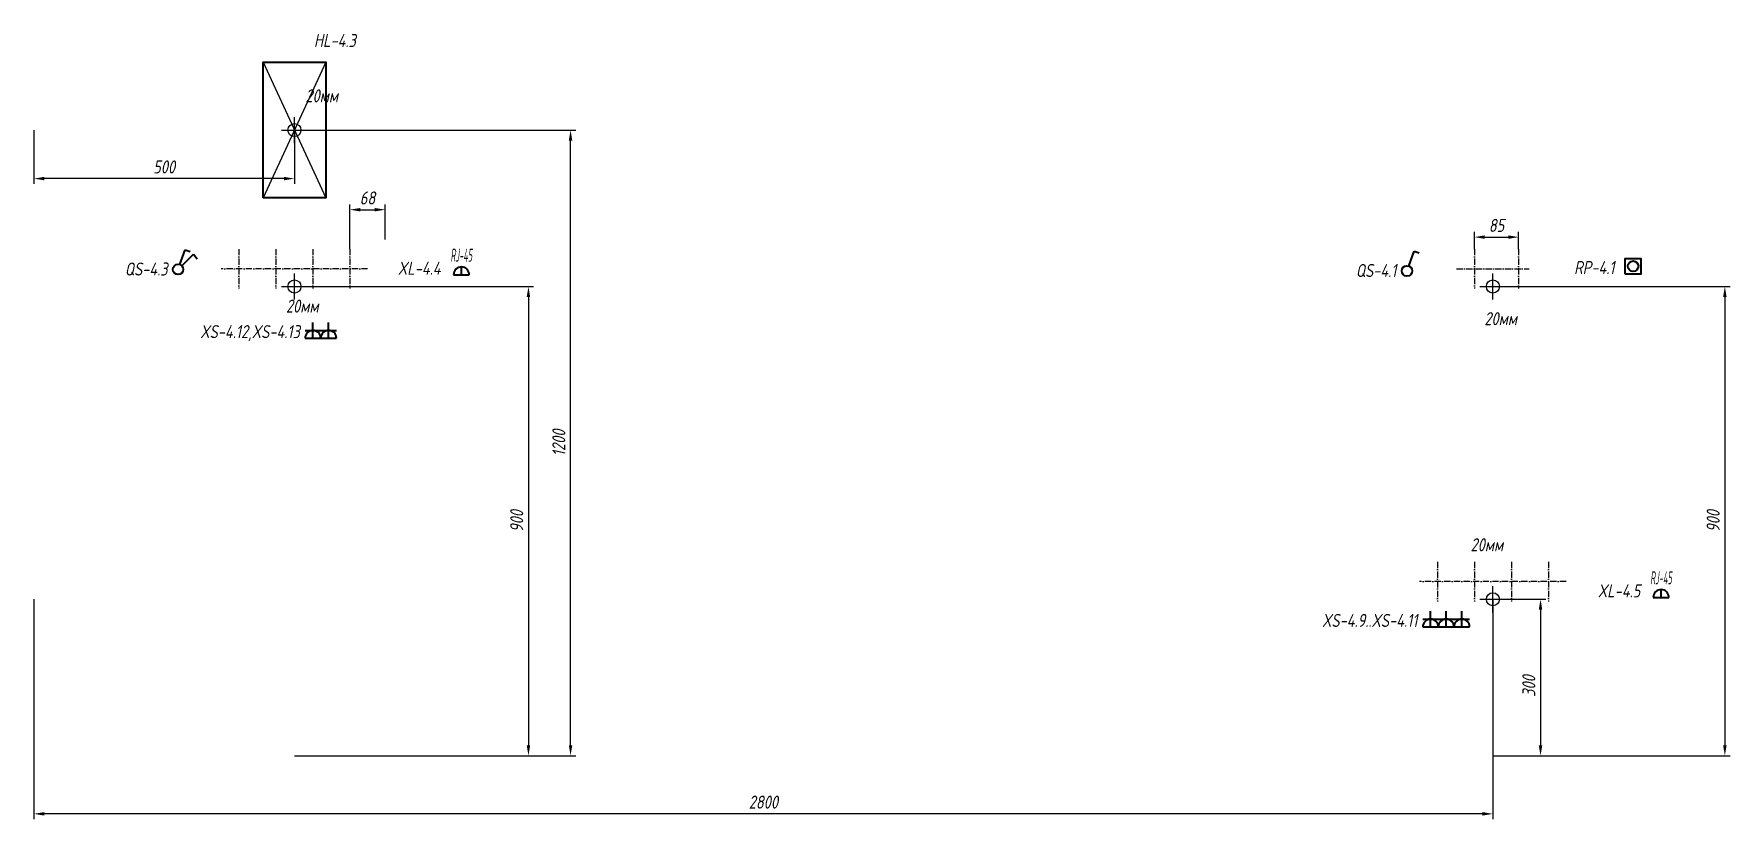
# Model space of a CAD drawing. Header units: millimetres. Extents: x -6448 to 27990, y -9331 to 32982.
# Drawn here: x 23290 to 26545, y 6593 to 8099 of the extents above; entities that cross this region are included whole.
import ezdxf
from ezdxf.enums import TextEntityAlignment as Align

# ---------------------------------------------------------------- set-up
doc = ezdxf.new("R2010")
doc.units = ezdxf.units.MM
doc.header["$PDMODE"] = 34
doc.header["$PDSIZE"] = 25
doc.linetypes.add('ACAD_ISO10W100', pattern=[18.5, 12, -3, 0.5, -3])
doc.layers.add('02 ЭОМ и СС', color=7, linetype='Continuous')
doc.layers.add('11 Привязка размеры', color=7, linetype='Continuous')
doc.styles.get("Standard").update_dxf_attribs({"font": ''})
doc.styles.add('ГОСТ-ISOCPEUR', font='isocpeui.ttf', dxfattribs={"width": 0.8})
doc.styles.get('Standard').set_extended_font_data('Ubuntu')
doc.dimstyles.new('ISO-25', dxfattribs={"dimtxt": 2.5, "dimasz": 2.5, "dimexe": 1.25, "dimexo": 0.625, "dimtad": 1, "dimtxsty": 'Standard', "dimcen": 2.5, "dimadec": 0, "dimazin": 0, "dimtfac": 1, "dimtmove": 0, "dimatfit": 3, "dimfxl": 1, "dimarcsym": 0})

# ---------------------------------------------------------------- blocks, each defined once
blk = doc.blocks.new('розетка скрытая трехполюсная')
at = {"color": 0, "lineweight": -2}
for p, q in [((-1.5, 1.5), (1.5, 1.5)), ((-1.5, 0), (1.5, 0)), ((0, 0), (0, 3))]:
    blk.add_line(p, q, dxfattribs=at)
blk.add_arc((0, 0), 1.5, 0, 180, dxfattribs=at)
blk = doc.blocks.new('кнопка 1')
at = {"color": 0, "lineweight": -2}
for p, q in [((0.35, 0.94), (1.39, 3.78)), ((1.39, 3.78), (2.34, 3.45))]:
    blk.add_line(p, q, dxfattribs=at)
blk.add_circle((0, 0), 1, dxfattribs=at)
blk = doc.blocks.new('кнопка 2')
at = {"color": 0, "lineweight": -2}
for p, q in [((0.35, 0.94), (1.39, 3.78)), ((1.39, 3.78), (2.34, 3.45)), ((0.71, 0.71), (2.93, 2.93)), ((2.93, 2.93), (3.66, 2))]:
    blk.add_line(p, q, dxfattribs=at)
blk.add_circle((0, 0), 1, dxfattribs=at)
blk = doc.blocks.new('розетка RJ-45')
at = {"color": 0, "lineweight": -2}
for p, q in [((-1.5, 0), (1.5, 0)), ((0, 0), (0, 1.5))]:
    blk.add_line(p, q, dxfattribs=at)
blk.add_arc((0, 0), 1.5, 0, 180, dxfattribs=at)
at = {"color": 0, "lineweight": -2, "style": 'ГОСТ-ISOCPEUR', "width": 0.4}
blk.add_text('RJ-45', height=2.5, dxfattribs=at).set_placement((0, 2.5), align=Align.CENTER)
blk = doc.blocks.new('регулятор')
at = {"color": 0, "lineweight": -2}
blk.add_lwpolyline([(-1.5, -1.5), (-1.5, 1.5), (1.5, 1.5), (1.5, -1.5)], close=True, dxfattribs=at)
blk.add_circle((0, 0), 1, dxfattribs=at)
blk = doc.blocks.new('*D33')
at = {"layer": '11 Привязка размеры', "color": 0, "lineweight": -2, "transparency": 16777216}
for p, q in [((23789.9, 7614.3), (24249, 7614.3)), ((24239, 7594.3), (24239, 6734.3)), ((23789.9, 6714.3), (24249, 6714.3))]:
    blk.add_line(p, q, dxfattribs=at)
at = {"layer": '11 Привязка размеры', "color": 0, "transparency": 16777216}
for points in [[(24242.3, 7594.3), (24235.7, 7594.3), (24239, 7614.3)], [(24235.7, 6734.3), (24242.3, 6734.3), (24239, 6714.3)]]:
    blk.add_solid(points, dxfattribs=at)
at = {"layer": 'Defpoints', "color": 0, "transparency": 16777216}
for p in [(23789.9, 7614.3), (23789.9, 6714.3), (24239, 6714.3)]:
    blk.add_point(p, dxfattribs=at)
at = {"layer": '11 Привязка размеры', "color": 0, "transparency": 16777216, "insert": (24216.5, 7164.3), "char_height": 25, "attachment_point": 5, "rotation": 90, "style": 'ГОСТ-ISOCPEUR'}
blk.add_mtext('900', dxfattribs=at)
blk = doc.blocks.new('*D34')
at = {"layer": '11 Привязка размеры', "color": 0, "lineweight": -2, "transparency": 16777216}
for p, q in [((23789.9, 7914.3), (24329.8, 7914.3)), ((24319.8, 6734.3), (24319.8, 7894.3)), ((23790.5, 6714.3), (24329.8, 6714.3))]:
    blk.add_line(p, q, dxfattribs=at)
at = {"layer": '11 Привязка размеры', "color": 0, "transparency": 16777216}
for points in [[(24323.2, 7894.3), (24316.5, 7894.3), (24319.8, 7914.3)], [(24316.5, 6734.3), (24323.2, 6734.3), (24319.8, 6714.3)]]:
    blk.add_solid(points, dxfattribs=at)
at = {"layer": 'Defpoints', "color": 0, "transparency": 16777216}
for p in [(23789.9, 7914.3), (24319.8, 7914.3), (23790.5, 6714.3)]:
    blk.add_point(p, dxfattribs=at)
at = {"layer": '11 Привязка размеры', "color": 0, "transparency": 16777216, "insert": (24297.3, 7314.3), "char_height": 25, "attachment_point": 5, "rotation": 90, "style": 'ГОСТ-ISOCPEUR'}
blk.add_mtext('1200', dxfattribs=at)
blk = doc.blocks.new('*D35')
at = {"layer": '11 Привязка размеры', "color": 0, "lineweight": -2, "transparency": 16777216}
for p, q in [((23289.9, 7914.3), (23289.9, 7811.2)), ((23789.9, 7914.3), (23789.9, 7811.2)), ((23769.9, 7821.2), (23309.9, 7821.2))]:
    blk.add_line(p, q, dxfattribs=at)
at = {"layer": '11 Привязка размеры', "color": 0, "transparency": 16777216}
for points in [[(23309.9, 7824.6), (23309.9, 7817.9), (23289.9, 7821.2)], [(23769.9, 7817.9), (23769.9, 7824.6), (23789.9, 7821.2)]]:
    blk.add_solid(points, dxfattribs=at)
at = {"layer": 'Defpoints', "color": 0, "transparency": 16777216}
for p in [(23289.9, 7914.3), (23789.9, 7914.3), (23289.9, 7821.2)]:
    blk.add_point(p, dxfattribs=at)
at = {"layer": '11 Привязка размеры', "color": 0, "transparency": 16777216, "insert": (23539.9, 7843.7), "char_height": 25, "attachment_point": 5, "style": 'ГОСТ-ISOCPEUR'}
blk.add_mtext('500', dxfattribs=at)
blk = doc.blocks.new('*D36')
at = {"layer": '11 Привязка размеры', "color": 0, "lineweight": -2, "transparency": 16777216}
for p, q in [((23896.4, 7686.2), (23896.4, 7771.6)), ((23916.4, 7761.6), (23943.9, 7761.6)), ((23963.9, 7704.3), (23963.9, 7771.6))]:
    blk.add_line(p, q, dxfattribs=at)
at = {"layer": '11 Привязка размеры', "color": 0, "transparency": 16777216}
for points in [[(23916.4, 7764.9), (23916.4, 7758.2), (23896.4, 7761.6)], [(23943.9, 7758.2), (23943.9, 7764.9), (23963.9, 7761.6)]]:
    blk.add_solid(points, dxfattribs=at)
at = {"layer": 'Defpoints', "color": 0, "transparency": 16777216}
for p in [(23963.9, 7761.6), (23896.4, 7686.2), (23963.9, 7704.3)]:
    blk.add_point(p, dxfattribs=at)
at = {"layer": '11 Привязка размеры', "color": 0, "transparency": 16777216, "insert": (23930.2, 7784.1), "char_height": 25, "attachment_point": 5, "style": 'ГОСТ-ISOCPEUR'}
blk.add_mtext('68', dxfattribs=at)
blk = doc.blocks.new('*D39')
at = {"layer": '11 Привязка размеры', "color": 0, "lineweight": -2, "transparency": 16777216}
for p, q in [((26089.9, 7014.3), (26191.4, 7014.3)), ((26181.4, 6994.3), (26181.4, 6734.3)), ((26089.9, 6714.3), (26191.4, 6714.3))]:
    blk.add_line(p, q, dxfattribs=at)
at = {"layer": '11 Привязка размеры', "color": 0, "transparency": 16777216}
for points in [[(26184.7, 6994.3), (26178, 6994.3), (26181.4, 7014.3)], [(26178, 6734.3), (26184.7, 6734.3), (26181.4, 6714.3)]]:
    blk.add_solid(points, dxfattribs=at)
at = {"layer": 'Defpoints', "color": 0, "transparency": 16777216}
for p in [(26089.9, 7014.3), (26089.9, 6714.3), (26181.4, 6714.3)]:
    blk.add_point(p, dxfattribs=at)
at = {"layer": '11 Привязка размеры', "color": 0, "transparency": 16777216, "insert": (26158.9, 6847.9), "char_height": 25, "attachment_point": 5, "rotation": 90, "style": 'ГОСТ-ISOCPEUR'}
blk.add_mtext('300', dxfattribs=at)
blk = doc.blocks.new('*D40')
at = {"layer": '11 Привязка размеры', "color": 0, "lineweight": -2, "transparency": 16777216}
for p, q in [((23289.9, 7014.3), (23289.9, 6592.8)), ((26089.9, 7014.3), (26089.9, 6592.8)), ((26069.9, 6602.8), (23309.9, 6602.8))]:
    blk.add_line(p, q, dxfattribs=at)
at = {"layer": '11 Привязка размеры', "color": 0, "transparency": 16777216}
for points in [[(23309.9, 6606.2), (23309.9, 6599.5), (23289.9, 6602.8)], [(26069.9, 6599.5), (26069.9, 6606.2), (26089.9, 6602.8)]]:
    blk.add_solid(points, dxfattribs=at)
at = {"layer": 'Defpoints', "color": 0, "transparency": 16777216}
for p in [(23289.9, 7014.3), (26089.9, 7014.3), (23289.9, 6602.8)]:
    blk.add_point(p, dxfattribs=at)
at = {"layer": '11 Привязка размеры', "color": 0, "transparency": 16777216, "insert": (24689.9, 6625.3), "char_height": 25, "attachment_point": 5, "style": 'ГОСТ-ISOCPEUR'}
blk.add_mtext('2800', dxfattribs=at)
blk = doc.blocks.new('*D42')
at = {"layer": '11 Привязка размеры', "color": 0, "lineweight": -2, "transparency": 16777216}
for p, q in [((26089.9, 7614.3), (26545.2, 7614.3)), ((26535.2, 7594.3), (26535.2, 6734.3)), ((26089.9, 6714.3), (26545.2, 6714.3))]:
    blk.add_line(p, q, dxfattribs=at)
at = {"layer": '11 Привязка размеры', "color": 0, "transparency": 16777216}
for points in [[(26538.5, 7594.3), (26531.8, 7594.3), (26535.2, 7614.3)], [(26531.8, 6734.3), (26538.5, 6734.3), (26535.2, 6714.3)]]:
    blk.add_solid(points, dxfattribs=at)
at = {"layer": 'Defpoints', "color": 0, "transparency": 16777216}
for p in [(26089.9, 7614.3), (26089.9, 6714.3), (26535.2, 6714.3)]:
    blk.add_point(p, dxfattribs=at)
at = {"layer": '11 Привязка размеры', "color": 0, "transparency": 16777216, "insert": (26512.7, 7164.3), "char_height": 25, "attachment_point": 5, "rotation": 90, "style": 'ГОСТ-ISOCPEUR'}
blk.add_mtext('900', dxfattribs=at)
blk = doc.blocks.new('*D53')
at = {"layer": '11 Привязка размеры', "color": 0, "lineweight": -2, "transparency": 16777216}
for p, q in [((26054.4, 7686.2), (26054.4, 7719)), ((26139.4, 7686.2), (26139.4, 7719)), ((26074.4, 7709), (26119.4, 7709))]:
    blk.add_line(p, q, dxfattribs=at)
at = {"layer": '11 Привязка размеры', "color": 0, "transparency": 16777216}
for points in [[(26074.4, 7712.4), (26074.4, 7705.7), (26054.4, 7709)], [(26119.4, 7705.7), (26119.4, 7712.4), (26139.4, 7709)]]:
    blk.add_solid(points, dxfattribs=at)
at = {"layer": 'Defpoints', "color": 0, "transparency": 16777216}
for p in [(26054.4, 7686.2), (26139.4, 7709), (26139.4, 7686.2)]:
    blk.add_point(p, dxfattribs=at)
at = {"layer": '11 Привязка размеры', "color": 0, "transparency": 16777216, "insert": (26096.9, 7731.5), "char_height": 25, "attachment_point": 5, "style": 'ГОСТ-ISOCPEUR'}
blk.add_mtext('85', dxfattribs=at)

msp = doc.modelspace()

# ---------------------------------------------------------------- linework, layer by layer
at = {"layer": '02 ЭОМ и СС', "color": 3}
for p, q in [((23729.9, 8044.3), (23849.9, 7784.3)), ((23849.9, 8044.3), (23729.9, 7784.3))]:
    msp.add_line(p, q, dxfattribs=at)
at = {"layer": '02 ЭОМ и СС', "color": 3, "lineweight": 40, "flags": 128}
msp.add_lwpolyline([(23729.9, 7784.3), (23729.9, 8044.3), (23849.9, 8044.3), (23849.9, 7784.3)], close=True, dxfattribs=at)
at = {"layer": '11 Привязка размеры', "linetype": 'ACAD_ISO10W100'}
for p, q in [((23683.4, 7686.2), (23683.4, 7610.4)), ((23683.4, 7686.2), (23683.4, 7610.4)), ((23754.4, 7686.2), (23754.4, 7610.4)), ((23754.4, 7686.2), (23754.4, 7610.4)), ((23825.4, 7686.2), (23825.4, 7610.4)), ((23825.4, 7686.2), (23825.4, 7610.4)), ((23896.4, 7686.2), (23896.4, 7610.4)), ((23896.4, 7686.2), (23896.4, 7610.4)), ((26054.4, 7686.2), (26054.4, 7610.4)), ((26054.4, 7686.2), (26054.4, 7610.4)), ((26139.4, 7686.2), (26139.4, 7610.4)), ((26139.4, 7686.2), (26139.4, 7610.4)), ((23930.4, 7648.3), (23649.4, 7648.3)), ((23930.4, 7648.3), (23649.4, 7648.3)), ((26020.4, 7648.3), (26159.4, 7648.3)), ((26020.4, 7648.3), (26159.4, 7648.3)), ((25983.4, 7086.2), (25983.4, 7010.4)), ((25983.4, 7086.2), (25983.4, 7010.4)), ((26054.4, 7086.2), (26054.4, 7010.4)), ((26054.4, 7086.2), (26054.4, 7010.4)), ((26125.4, 7086.2), (26125.4, 7010.4)), ((26125.4, 7086.2), (26125.4, 7010.4)), ((26196.4, 7086.2), (26196.4, 7010.4)), ((26196.4, 7086.2), (26196.4, 7010.4)), ((26230.4, 7048.3), (25949.4, 7048.3)), ((26230.4, 7048.3), (25949.4, 7048.3))]:
    msp.add_line(p, q, dxfattribs=at)
at = {"layer": '11 Привязка размеры', "lineweight": -2}
for p in [(23789.9, 7914.3), (23789.9, 7914.3), (23789.9, 7614.3), (23789.9, 7614.3), (26089.9, 7614.3), (26089.9, 7614.3), (26089.9, 7014.3), (26089.9, 7014.3)]:
    msp.add_point(p, dxfattribs=at)

# ---------------------------------------------------------------- block references
at = {"layer": '02 ЭОМ и СС', "color": 3, "lineweight": 40, "xscale": 10, "yscale": 10, "zscale": 10}
for name, p in [('кнопка 2', (23566.6, 7647.1)), ('кнопка 1', (25925.1, 7644.2))]:
    msp.add_blockref(name, p, dxfattribs=at)
at = {"layer": '02 ЭОМ и СС', "color": 6, "lineweight": 40, "xscale": 10, "yscale": 10, "zscale": 10}
for p in [(24110.4, 7636.8), (26412.8, 7018)]:
    msp.add_blockref('розетка RJ-45', p, dxfattribs=at)
at = {"layer": '02 ЭОМ и СС', "lineweight": 40, "xscale": 10, "yscale": 10, "zscale": 10}
msp.add_blockref('регулятор', (26359.1, 7653.2), dxfattribs=at)
at = {"layer": '02 ЭОМ и СС', "color": 1, "lineweight": 40, "xscale": 10, "yscale": 10, "zscale": 10}
for p in [(23825.4, 7515.2), (23855.4, 7515.2), (25970.3, 6961.3), (26000.3, 6961.3), (26030.3, 6961.3)]:
    msp.add_blockref('розетка скрытая трехполюсная', p, dxfattribs=at)

# ---------------------------------------------------------------- texts
at = {"layer": '02 ЭОМ и СС', "linetype": 'Continuous', "style": 'ГОСТ-ISOCPEUR', "width": 0.8}
for s, p in [('HL-4.3', (23907.8, 8073.6)), ('QS-4.3', (23546.4, 7635.3)), ('XL-4.4', (24070.4, 7636.8)), ('QS-4.1', (25904.9, 7632.5)), ('RP-4.1', (26323.4, 7638.2)), ('XS-4.12,XS-4.13', (23800.4, 7515.2)), ('XL-4.5', (26372.8, 7018)), ('XS-4.9..XS-4.11', (25945.3, 6961.3))]:
    msp.add_text(s, height=25, dxfattribs=at).set_placement(p, align=Align.RIGHT)
at = {"layer": '11 Привязка размеры', "style": 'ГОСТ-ISOCPEUR', "width": 0.8}
for p in [(23873.7, 7967.5), (23836.3, 7564.2), (26136.3, 7540.1), (26109.8, 7106.4)]:
    msp.add_text('20мм', height=25, dxfattribs=at).set_placement(p, align=Align.RIGHT)

# ---------------------------------------------------------------- dimensions: what is measured, and where the dimension line sits
at = {"layer": '11 Привязка размеры'}
for base, p1, p2, angle, picture, middle in [((23289.9, 7821.2), (23789.9, 7914.3), (23289.9, 7914.3), 180, '*D35', (23539.9, 7843.7)), ((24319.8, 7914.3), (23790.5, 6714.3), (23789.9, 7914.3), 90, '*D34', (24297.3, 7314.3)), ((23963.9245347, 7761.5703329), (23896.4245347, 7686.2466684), (23963.9245347, 7704.3430024), 180, '*D36', (23930.1745347, 7784.0703329)), ((24239, 6714.3), (23789.9, 7614.3), (23789.9, 6714.3), 90, '*D33', (24216.5, 7164.3)), ((26535.2, 6714.3), (26089.9, 7614.3), (26089.9, 6714.3), 90, '*D42', (26512.7, 7164.3))]:
    dim = msp.add_linear_dim(base=base, p1=p1, p2=p2, angle=angle, dimstyle='ISO-25', override={"dimtxt": 25, "dimasz": 20, "dimexe": 10, "dimexo": 0, "dimgap": 10, "dimdec": 0, "dimtxsty": 'ГОСТ-ISOCPEUR'}, dxfattribs=at)
    dim.commit()
    dim.dimension.update_dxf_attribs({"geometry": picture, "text_midpoint": middle})
dim = msp.add_linear_dim(base=(26139.4, 7709), p1=(26054.4, 7686.2), p2=(26139.4, 7686.2), dimstyle='ISO-25', override={"dimtxt": 25, "dimasz": 20, "dimexe": 10, "dimexo": 0, "dimgap": 10, "dimdec": 0, "dimtxsty": 'ГОСТ-ISOCPEUR'}, dxfattribs=at)
dim.commit()
dim.dimension.update_dxf_attribs({"geometry": '*D53', "text_midpoint": (26096.9, 7731.5)})
for base, p2, angle, picture, middle in [((23289.9, 6602.8), (23289.9, 7014.3), 180, '*D40', (24689.9, 6602.8)), ((26181.4, 6714.3), (26089.9, 6714.3), 90, '*D39', (26181.4, 6847.9))]:
    dim = msp.add_linear_dim(base=base, p1=(26089.9, 7014.3), p2=p2, angle=angle, dimstyle='ISO-25', override={"dimtxt": 25, "dimasz": 20, "dimexe": 10, "dimexo": 0, "dimgap": 10, "dimdec": 0, "dimtxsty": 'ГОСТ-ISOCPEUR'}, dxfattribs=at)
    dim.commit()
    dim.dimension.update_dxf_attribs({"geometry": picture, "text_midpoint": middle, "dimtype": 160})

doc.saveas('drawing.dxf')
